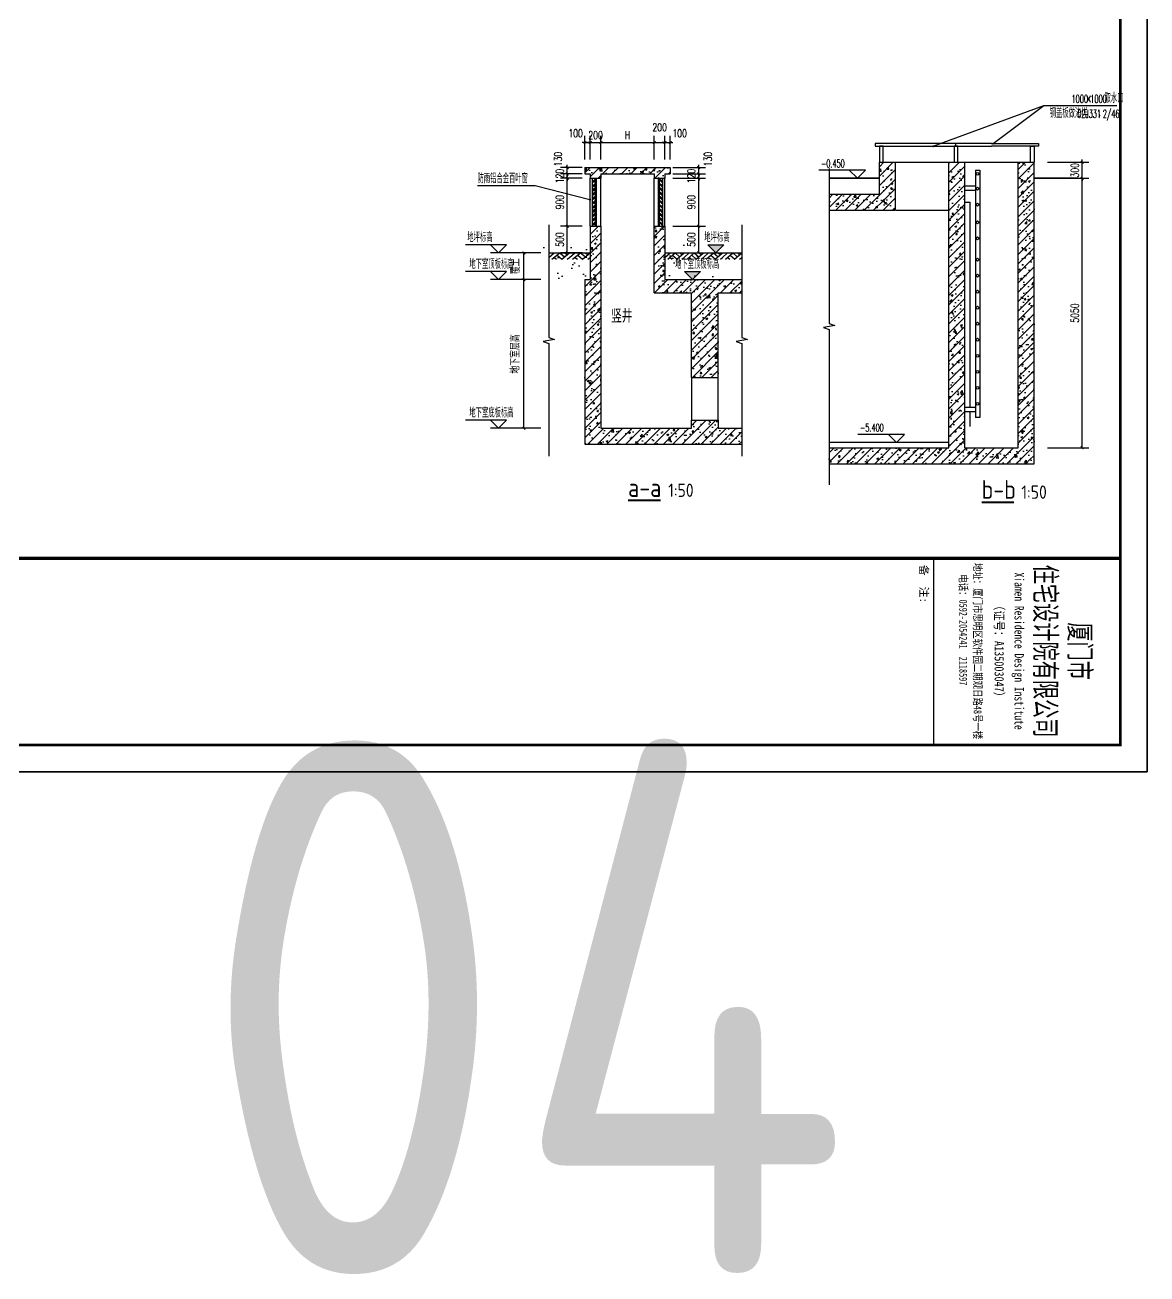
# Model space of a CAD drawing. Extents: x 0 to 2037025, y -2738621 to 0.
# Drawn here: x 979688 to 1000713, y -1417726 to -1394317 of the extents above; entities that cross this region are included whole.
import ezdxf
from ezdxf.enums import TextEntityAlignment as Align

# ---------------------------------------------------------------- set-up
doc = ezdxf.new("R2010")
doc.units = 0
doc.header["$LTSCALE"] = 10
doc.header["$MEASUREMENT"] = 0
for name, color, linetype in [('bh', 8, 'Continuous'), ('DIM_ELEV', 3, 'Continuous'), ('DIM_LEAD', 3, 'Continuous'), ('DIM_SYMB', 3, 'Continuous'), ('PUB_DIM', 3, 'Continuous'), ('PUB_HATCH', 252, 'Continuous'), ('PUB_TEXT', 7, 'Continuous'), ('PUB_TITLE', 4, 'Continuous'), ('WALL', 4, 'Continuous'), ('WINDOW', 2, 'Continuous'), ('人防-排水', 151, 'Continuous'), ('图框', 142, 'Continuous'), ('批量导出图层', 1, 'Continuous')]:
    doc.layers.add(name, color=color, linetype=linetype)
doc.styles.add('_HZTXT', font='TSSDENG.shx', dxfattribs={"width": 0.8, "bigfont": 'HZTXT.shx'})
doc.styles.add('_TCH_DIM', font='SIMPLEX.shx', dxfattribs={"width": 0.7, "bigfont": 'GBCBIG.shx'})
doc.styles.add('_TCH_DIM_T3', font='simplex_.ttf', dxfattribs={"width": 0.705882, "bigfont": 'GBCBIG'})
doc.styles.add('HZTXT', font='txt.shx', dxfattribs={"width": 0.7, "bigfont": 'hztxt.shx'})
doc.styles.get("Standard").update_dxf_attribs({"font": 'gbenor.shx', "bigfont": 'gbcbig.shx'})
doc.styles.add('图框字型一', font='')
doc.styles.get('图框字型一').set_extended_font_data('SimSun')
doc.dimstyles.new('_TCH_ARCH&&50', dxfattribs={"dimtxt": 148.75, "dimasz": 50, "dimexe": 125, "dimexo": 150, "dimgap": 63.125, "dimtad": 1, "dimdec": 0, "dimzin": 0, "dimdsep": 46, "dimtxsty": '_TCH_DIM_T3', "dimblk": 'ARCHTICK', "dimcen": 0.09, "dimclrt": 7, "dimazin": 2, "dimtfac": 1, "dimtdec": 0, "dimtix": 1, "dimtmove": 2, "dimatfit": 3, "dimfxl": 0, "dimtolj": 1, "dimtzin": 0, "dimarcsym": 0})
pattern_1 = [(45, (-247137.45, 31546.03), (-88.388348, 88.388348), []), (50, (-247137.45, 31546.03), (358.63009, -31.376067), [37.5, -412.5]), (355, (-247137.45, 31546.03), (-69.37567, 376.09607), [30, -330]), (100.4514, (-247107.56, 31543.4), (289.25469, 344.71977), [31.870095, -350.571056]), (46.1842, (-247137.45, 31646.03), (533.62052, -82.75951), [56.25, -618.75]), (96.6356, (-247093, 31639.13), (467.33135, 487.05894), [47.80514, -525.8565]), (351.1842, (-247137.45, 31646), (467.33097, 487.0593), [45, -495]), (21, (-247087.45, 31621.03), (298.453526, -201.309445), [37.5, -412.5]), (326, (-247087.45, 31621.03), (121.657666, 362.57502), [30, -330]), (71.4514, (-247062.57, 31604.25), (420.111314, 161.26525), [31.870095, -350.571056]), (37.5, (-247137.45, 31546.03), (6.079928, 166.446927), [0, -326, 0, -335, 0, -331.25]), (7.5, (-247137.45, 31546.03), (131.534769, 197.205856), [0, -191, 0, -318.5, 0, -126.25]), (327.5, (-247248.95, 31546.03), (266.911218, -11.277436), [0, -125, 0, -390, 0, -517.5]), (317.5, (-247298.95, 31546.03), (291.593085, 50.05249), [0, -162.5, 0, -259, 0, -367.5])]
pattern_2 = [(45, (0, 0), (-88.388348, 88.388348), []), (50, (0, 0), (358.63009, -31.37607), [37.5, -412.5]), (355, (0, 0), (-69.37567, 376.09607), [30, -330]), (100.4514, (29.9, -2.6), (289.25469, 344.71977), [31.870095, -350.571056]), (46.1842, (0, 100), (533.62052, -82.75951), [56.25, -618.75]), (96.6356, (44.47, 93.1), (467.33135, 487.05894), [47.80514, -525.8565]), (351.1842, (0, 100), (467.33097, 487.0593), [45, -495]), (21, (50, 75), (298.453526, -201.309445), [37.5, -412.5]), (326, (50, 75), (121.657666, 362.57502), [30, -330]), (71.4514, (74.87, 58.22), (420.111314, 161.26525), [31.870095, -350.571056]), (37.5, (0, 0), (6.079928, 166.446927), [0, -326, 0, -335, 0, -331.25]), (7.5, (0, 0), (131.534769, 197.205856), [0, -191, 0, -318.5, 0, -126.25]), (327.5, (-111.5, 0), (266.911218, -11.277436), [0, -125, 0, -390, 0, -517.5]), (317.5, (-161.5, 0), (291.593085, 50.05249), [0, -162.5, 0, -259, 0, -367.5])]

# ---------------------------------------------------------------- blocks, each defined once
blk = doc.blocks.new('_B19KTM')
for p, q in [((-0.5, 0.5), (0.5, 0.5)), ((-0.5, 0.1), (0.5, 0.1)), ((-0.5, 0), (0.5, 0)), ((-0.5, -0.3), (0.5, -0.3)), ((-0.5, -0.5), (0.5, -0.5))]:
    blk.add_line(p, q)
for points in [[(-0.478, -0.225), (-0.46, -0.267), (-0.415, -0.069), (-0.433, -0.027)], [(-0.39, -0.225), (-0.372, -0.267), (-0.326, -0.069), (-0.344, -0.027)], [(-0.301, -0.225), (-0.283, -0.267), (-0.237, -0.069), (-0.255, -0.027)], [(-0.212, -0.225), (-0.194, -0.267), (-0.148, -0.069), (-0.166, -0.027)], [(-0.123, -0.225), (-0.105, -0.267), (-0.059, -0.069), (-0.077, -0.027)], [(-0.034, -0.225), (-0.016, -0.267), (0.03, -0.069), (0.012, -0.027)], [(0.055, -0.225), (0.073, -0.267), (0.118, -0.069), (0.1, -0.027)], [(0.144, -0.225), (0.162, -0.267), (0.207, -0.069), (0.189, -0.027)], [(0.233, -0.225), (0.251, -0.267), (0.296, -0.069), (0.278, -0.027)], [(0.322, -0.225), (0.34, -0.267), (0.385, -0.069), (0.367, -0.027)], [(0.41, -0.225), (0.428, -0.267), (0.474, -0.069), (0.456, -0.027)]]:
    blk.add_lwpolyline(points, close=True)
blk = doc.blocks.new('图框A0')
at = {"layer": '图框'}
blk.add_line((110900, 76100), (117900, 76100), dxfattribs=at)
blk.add_lwpolyline([(0, 0), (0, 84100), (118900, 84100), (118900, 0)], close=True, dxfattribs=at)
at = {"layer": '图框', "const_width": 100}
blk.add_lwpolyline([(2500, 1000), (117900, 1000), (117900, 83100), (2500, 83100)], close=True, dxfattribs=at)
at = {"layer": '图框', "const_width": 120}
blk.add_lwpolyline([(110900, 83100), (110900, 1000)], dxfattribs=at)
at = {"layer": '图框'}
for s, height, style, width, p in [('厦门市', 900, 'HZTXT', 0.8, (114378, 81113)), ('住宅设计院有限公司', 900, 'HZTXT', 0.8, (114378, 79823)), ('Xiamen Residence Design Institute', 350, '图框字型一', 0.75, (114378, 79136)), ('（证号：A135003047）', 350, '图框字型一', 0.8, (114378, 78388)), ('地址：厦门市思明区软件园二期观日路48号一楼', 300, '图框字型一', 0.75, (114378, 77604)), ('电话：0592-2054241  2118597', 300, '图框字型一', 0.75, (113581, 77064))]:
    blk.add_text(s, height=height, dxfattribs=dict(at, style=style, width=width)).set_placement(p, align=Align.CENTER)
at = {"layer": '图框', "style": '图框字型一'}
blk.add_text('备  注:', height=300, dxfattribs=at).set_placement((111142, 75590))
blk = doc.blocks.new('_ArchTick')
at = {"color": 0, "linetype": 'ByBlock', "const_width": 0.4}
blk.add_lwpolyline([(-0.5, -0.5), (0.5, 0.5)], dxfattribs=at)
blk = doc.blocks.new('*D551')
at = {"layer": 'Defpoints', "color": 0, "transparency": 16777216}
for p in [(998698, -1397191), (999498, -1397191), (998698, -1402241)]:
    blk.add_point(p, dxfattribs=at)
at = {"layer": 'PUB_DIM', "color": 0, "lineweight": -2, "transparency": 16777216}
for p, q in [((998848, -1397191), (999623, -1397191)), ((999498, -1402241), (999498, -1397191)), ((998848, -1402241), (999623, -1402241))]:
    blk.add_line(p, q, dxfattribs=at)
at = {"layer": 'PUB_DIM', "color": 0, "lineweight": -2, "transparency": 16777216, "xscale": 50, "yscale": 50, "zscale": 50}
for p, rotation in [((999498, -1397191), 90), ((999498, -1402241), 270)]:
    blk.add_blockref('_ArchTick', p, dxfattribs=dict(at, rotation=rotation))
at = {"layer": 'PUB_DIM', "color": 7, "transparency": 16777216, "insert": (999360, -1399716), "char_height": 148.8, "attachment_point": 5, "rotation": 90, "style": '_TCH_DIM_T3'}
blk.add_mtext('\\A1;5050', dxfattribs=at)
blk = doc.blocks.new('*D552')
at = {"layer": 'Defpoints', "color": 0, "transparency": 16777216}
for p in [(998698, -1396891), (999498, -1396891), (998698, -1397191)]:
    blk.add_point(p, dxfattribs=at)
at = {"layer": 'PUB_DIM', "color": 0, "lineweight": -2, "transparency": 16777216}
for p, q in [((998848, -1396891), (999623, -1396891)), ((999498, -1396891), (999498, -1396841)), ((999498, -1397191), (999498, -1396891)), ((998848, -1397191), (999623, -1397191)), ((999498, -1397191), (999498, -1397241))]:
    blk.add_line(p, q, dxfattribs=at)
at = {"layer": 'PUB_DIM', "color": 0, "lineweight": -2, "transparency": 16777216, "xscale": 50, "yscale": 50, "zscale": 50}
for p, rotation in [((999498, -1396891), 270), ((999498, -1397191), 90)]:
    blk.add_blockref('_ArchTick', p, dxfattribs=dict(at, rotation=rotation))
at = {"layer": 'PUB_DIM', "color": 7, "transparency": 16777216, "insert": (999360, -1397041), "char_height": 148.8, "attachment_point": 5, "rotation": 90, "style": '_TCH_DIM_T3'}
blk.add_mtext('\\A1;300', dxfattribs=at)
blk = doc.blocks.new('*D835')
at = {"layer": 'Defpoints', "color": 0, "transparency": 16777216}
for p in [(990280, -1396520), (990180, -1396989), (990280, -1396989)]:
    blk.add_point(p, dxfattribs=at)
at = {"layer": 'PUB_DIM', "color": 0, "lineweight": -2, "transparency": 16777216}
for p, q in [((990180, -1396520), (990130, -1396520)), ((990180, -1396839), (990180, -1396395)), ((990180, -1396520), (990280, -1396520)), ((990280, -1396839), (990280, -1396395)), ((990280, -1396520), (990330, -1396520))]:
    blk.add_line(p, q, dxfattribs=at)
at = {"layer": 'PUB_DIM', "color": 0, "lineweight": -2, "transparency": 16777216, "xscale": 50, "yscale": 50, "zscale": 50}
blk.add_blockref('_ArchTick', (990180, -1396520), dxfattribs=at)
at = {"layer": 'PUB_DIM', "color": 0, "lineweight": -2, "transparency": 16777216, "xscale": 50, "yscale": 50, "zscale": 50, "rotation": 180}
blk.add_blockref('_ArchTick', (990280, -1396520), dxfattribs=at)
at = {"layer": 'PUB_DIM', "color": 7, "transparency": 16777216, "insert": (990005, -1396347), "char_height": 148.8, "attachment_point": 5, "style": '_TCH_DIM_T3'}
blk.add_mtext('\\A1;100', dxfattribs=at)
blk = doc.blocks.new('*D836')
at = {"layer": 'Defpoints', "color": 0, "transparency": 16777216}
for p in [(990480, -1396520), (990280, -1396989), (990480, -1396989)]:
    blk.add_point(p, dxfattribs=at)
at = {"layer": 'PUB_DIM', "color": 0, "lineweight": -2, "transparency": 16777216}
for p, q in [((990280, -1396520), (990230, -1396520)), ((990280, -1396839), (990280, -1396395)), ((990280, -1396520), (990480, -1396520)), ((990480, -1396839), (990480, -1396395)), ((990480, -1396520), (990530, -1396520))]:
    blk.add_line(p, q, dxfattribs=at)
at = {"layer": 'PUB_DIM', "color": 0, "lineweight": -2, "transparency": 16777216, "xscale": 50, "yscale": 50, "zscale": 50}
blk.add_blockref('_ArchTick', (990280, -1396520), dxfattribs=at)
at = {"layer": 'PUB_DIM', "color": 0, "lineweight": -2, "transparency": 16777216, "xscale": 50, "yscale": 50, "zscale": 50, "rotation": 180}
blk.add_blockref('_ArchTick', (990480, -1396520), dxfattribs=at)
at = {"layer": 'PUB_DIM', "color": 7, "transparency": 16777216, "insert": (990380, -1396382), "char_height": 148.8, "attachment_point": 5, "style": '_TCH_DIM_T3'}
blk.add_mtext('\\A1;200', dxfattribs=at)
blk = doc.blocks.new('*D837')
at = {"layer": 'Defpoints', "color": 0, "transparency": 16777216}
for p in [(991480, -1396520), (990480, -1396989), (991480, -1396989)]:
    blk.add_point(p, dxfattribs=at)
at = {"layer": 'PUB_DIM', "color": 0, "lineweight": -2, "transparency": 16777216}
for p, q in [((990480, -1396839), (990480, -1396395)), ((990480, -1396520), (991480, -1396520)), ((991480, -1396839), (991480, -1396395))]:
    blk.add_line(p, q, dxfattribs=at)
at = {"layer": 'PUB_DIM', "color": 0, "lineweight": -2, "transparency": 16777216, "xscale": 50, "yscale": 50, "zscale": 50, "rotation": 180}
blk.add_blockref('_ArchTick', (990480, -1396520), dxfattribs=at)
at = {"layer": 'PUB_DIM', "color": 0, "lineweight": -2, "transparency": 16777216, "xscale": 50, "yscale": 50, "zscale": 50}
blk.add_blockref('_ArchTick', (991480, -1396520), dxfattribs=at)
at = {"layer": 'PUB_DIM', "color": 7, "transparency": 16777216, "insert": (990980, -1396382), "char_height": 148.8, "attachment_point": 5, "style": '_TCH_DIM_T3'}
blk.add_mtext('\\A1;H', dxfattribs=at)
blk = doc.blocks.new('*D838')
at = {"layer": 'Defpoints', "color": 0, "transparency": 16777216}
for p in [(991680, -1396520), (991480, -1396989), (991680, -1396989)]:
    blk.add_point(p, dxfattribs=at)
at = {"layer": 'PUB_DIM', "color": 0, "lineweight": -2, "transparency": 16777216}
for p, q in [((991480, -1396839), (991480, -1396395)), ((991480, -1396520), (991680, -1396520)), ((991680, -1396839), (991680, -1396395))]:
    blk.add_line(p, q, dxfattribs=at)
at = {"layer": 'PUB_DIM', "color": 0, "lineweight": -2, "transparency": 16777216, "xscale": 50, "yscale": 50, "zscale": 50, "rotation": 180}
blk.add_blockref('_ArchTick', (991480, -1396520), dxfattribs=at)
at = {"layer": 'PUB_DIM', "color": 0, "lineweight": -2, "transparency": 16777216, "xscale": 50, "yscale": 50, "zscale": 50}
blk.add_blockref('_ArchTick', (991680, -1396520), dxfattribs=at)
at = {"layer": 'PUB_DIM', "color": 7, "transparency": 16777216, "insert": (991580, -1396236), "char_height": 148.8, "attachment_point": 5, "style": '_TCH_DIM_T3'}
blk.add_mtext('\\A1;200', dxfattribs=at)
blk = doc.blocks.new('*D839')
at = {"layer": 'Defpoints', "color": 0, "transparency": 16777216}
for p in [(991780, -1396520), (991680, -1396989), (991780, -1396989)]:
    blk.add_point(p, dxfattribs=at)
at = {"layer": 'PUB_DIM', "color": 0, "lineweight": -2, "transparency": 16777216}
for p, q in [((991680, -1396520), (991630, -1396520)), ((991680, -1396839), (991680, -1396395)), ((991680, -1396520), (991780, -1396520)), ((991780, -1396839), (991780, -1396395)), ((991780, -1396520), (991830, -1396520))]:
    blk.add_line(p, q, dxfattribs=at)
at = {"layer": 'PUB_DIM', "color": 0, "lineweight": -2, "transparency": 16777216, "xscale": 50, "yscale": 50, "zscale": 50}
blk.add_blockref('_ArchTick', (991680, -1396520), dxfattribs=at)
at = {"layer": 'PUB_DIM', "color": 0, "lineweight": -2, "transparency": 16777216, "xscale": 50, "yscale": 50, "zscale": 50, "rotation": 180}
blk.add_blockref('_ArchTick', (991780, -1396520), dxfattribs=at)
at = {"layer": 'PUB_DIM', "color": 7, "transparency": 16777216, "insert": (991955, -1396347), "char_height": 148.8, "attachment_point": 5, "style": '_TCH_DIM_T3'}
blk.add_mtext('\\A1;100', dxfattribs=at)
blk = doc.blocks.new('*D840')
at = {"layer": 'Defpoints', "color": 0, "transparency": 16777216}
for p in [(989036, -1398589), (989503, -1398589), (989503, -1399089)]:
    blk.add_point(p, dxfattribs=at)
at = {"layer": 'PUB_DIM', "color": 0, "lineweight": -2, "transparency": 16777216}
for p, q in [((989353, -1398589), (988911, -1398589)), ((989036, -1399089), (989036, -1398589)), ((989353, -1399089), (988911, -1399089))]:
    blk.add_line(p, q, dxfattribs=at)
at = {"layer": 'PUB_DIM', "color": 0, "lineweight": -2, "transparency": 16777216, "xscale": 50, "yscale": 50, "zscale": 50}
for p, rotation in [((989036, -1398589), 90), ((989036, -1399089), 270)]:
    blk.add_blockref('_ArchTick', p, dxfattribs=dict(at, rotation=rotation))
at = {"layer": 'PUB_DIM', "color": 7, "transparency": 16777216, "insert": (988877, -1398839), "char_height": 148.8, "attachment_point": 5, "rotation": 90, "style": '_TCH_DIM_T3'}
blk.add_mtext('\\A1;覆土', dxfattribs=at)
blk = doc.blocks.new('*D841')
at = {"layer": 'Defpoints', "color": 0, "transparency": 16777216}
for p in [(989036, -1399089), (989503, -1399089), (989503, -1401875)]:
    blk.add_point(p, dxfattribs=at)
at = {"layer": 'PUB_DIM', "color": 0, "lineweight": -2, "transparency": 16777216}
for p, q in [((989353, -1399089), (988911, -1399089)), ((989036, -1401875), (989036, -1399089)), ((989353, -1401875), (988911, -1401875))]:
    blk.add_line(p, q, dxfattribs=at)
at = {"layer": 'PUB_DIM', "color": 0, "lineweight": -2, "transparency": 16777216, "xscale": 50, "yscale": 50, "zscale": 50}
for p, rotation in [((989036, -1399089), 90), ((989036, -1401875), 270)]:
    blk.add_blockref('_ArchTick', p, dxfattribs=dict(at, rotation=rotation))
at = {"layer": 'PUB_DIM', "color": 7, "transparency": 16777216, "insert": (988875, -1400482), "char_height": 148.8, "attachment_point": 5, "rotation": 90, "style": '_TCH_DIM_T3'}
blk.add_mtext('\\A1;地下室层高', dxfattribs=at)
blk = doc.blocks.new('*D842')
at = {"layer": 'Defpoints', "color": 0, "transparency": 16777216}
for p in [(991680, -1396989), (992312, -1396989), (991680, -1397109)]:
    blk.add_point(p, dxfattribs=at)
at = {"layer": 'PUB_DIM', "color": 0, "lineweight": -2, "transparency": 16777216}
for p, q in [((991830, -1396989), (992437, -1396989)), ((992312, -1396989), (992312, -1396939)), ((992312, -1397109), (992312, -1396989)), ((991830, -1397109), (992437, -1397109)), ((992312, -1397109), (992312, -1397159))]:
    blk.add_line(p, q, dxfattribs=at)
at = {"layer": 'PUB_DIM', "color": 0, "lineweight": -2, "transparency": 16777216, "xscale": 50, "yscale": 50, "zscale": 50}
for p, rotation in [((992312, -1396989), 270), ((992312, -1397109), 90)]:
    blk.add_blockref('_ArchTick', p, dxfattribs=dict(at, rotation=rotation))
at = {"layer": 'PUB_DIM', "color": 7, "transparency": 16777216, "insert": (992485, -1396831), "char_height": 148.8, "attachment_point": 5, "rotation": 90, "style": '_TCH_DIM_T3'}
blk.add_mtext('\\A1;130', dxfattribs=at)
blk = doc.blocks.new('*D843')
at = {"layer": 'Defpoints', "color": 0, "transparency": 16777216}
for p in [(991680, -1397109), (991680, -1397189), (992312, -1397109)]:
    blk.add_point(p, dxfattribs=at)
at = {"layer": 'PUB_DIM', "color": 0, "lineweight": -2, "transparency": 16777216}
for p, q in [((991830, -1397109), (992437, -1397109)), ((991830, -1397189), (992437, -1397189)), ((992312, -1397109), (992312, -1397059)), ((992312, -1397189), (992312, -1397109)), ((992312, -1397189), (992312, -1397239))]:
    blk.add_line(p, q, dxfattribs=at)
at = {"layer": 'PUB_DIM', "color": 0, "lineweight": -2, "transparency": 16777216, "xscale": 50, "yscale": 50, "zscale": 50}
for p, rotation in [((992312, -1397109), 270), ((992312, -1397189), 90)]:
    blk.add_blockref('_ArchTick', p, dxfattribs=dict(at, rotation=rotation))
at = {"layer": 'PUB_DIM', "color": 7, "transparency": 16777216, "insert": (992174, -1397149), "char_height": 148.8, "attachment_point": 5, "rotation": 90, "style": '_TCH_DIM_T3'}
blk.add_mtext('\\A1;120', dxfattribs=at)
blk = doc.blocks.new('*D844')
at = {"layer": 'Defpoints', "color": 0, "transparency": 16777216}
for p in [(991680, -1397189), (992312, -1397189), (991680, -1398089)]:
    blk.add_point(p, dxfattribs=at)
at = {"layer": 'PUB_DIM', "color": 0, "lineweight": -2, "transparency": 16777216}
for p, q in [((991830, -1397189), (992437, -1397189)), ((992312, -1398089), (992312, -1397189)), ((991830, -1398089), (992437, -1398089))]:
    blk.add_line(p, q, dxfattribs=at)
at = {"layer": 'PUB_DIM', "color": 0, "lineweight": -2, "transparency": 16777216, "xscale": 50, "yscale": 50, "zscale": 50}
for p, rotation in [((992312, -1397189), 90), ((992312, -1398089), 270)]:
    blk.add_blockref('_ArchTick', p, dxfattribs=dict(at, rotation=rotation))
at = {"layer": 'PUB_DIM', "color": 7, "transparency": 16777216, "insert": (992174, -1397639), "char_height": 148.8, "attachment_point": 5, "rotation": 90, "style": '_TCH_DIM_T3'}
blk.add_mtext('\\A1;900', dxfattribs=at)
blk = doc.blocks.new('*D845')
at = {"layer": 'Defpoints', "color": 0, "transparency": 16777216}
for p in [(991680, -1398089), (992312, -1398089), (991680, -1398589)]:
    blk.add_point(p, dxfattribs=at)
at = {"layer": 'PUB_DIM', "color": 0, "lineweight": -2, "transparency": 16777216}
for p, q in [((991830, -1398089), (992437, -1398089)), ((992312, -1398589), (992312, -1398089)), ((991830, -1398589), (992437, -1398589))]:
    blk.add_line(p, q, dxfattribs=at)
at = {"layer": 'PUB_DIM', "color": 0, "lineweight": -2, "transparency": 16777216, "xscale": 50, "yscale": 50, "zscale": 50}
for p, rotation in [((992312, -1398089), 90), ((992312, -1398589), 270)]:
    blk.add_blockref('_ArchTick', p, dxfattribs=dict(at, rotation=rotation))
at = {"layer": 'PUB_DIM', "color": 7, "transparency": 16777216, "insert": (992174, -1398339), "char_height": 148.8, "attachment_point": 5, "rotation": 90, "style": '_TCH_DIM_T3'}
blk.add_mtext('\\A1;500', dxfattribs=at)
blk = doc.blocks.new('*D846')
at = {"layer": 'Defpoints', "color": 0, "transparency": 16777216}
for p in [(989847, -1396989), (990280, -1396989), (990280, -1397109)]:
    blk.add_point(p, dxfattribs=at)
at = {"layer": 'PUB_DIM', "color": 0, "lineweight": -2, "transparency": 16777216}
for p, q in [((990130, -1396989), (989722, -1396989)), ((989847, -1396989), (989847, -1396939)), ((989847, -1397109), (989847, -1396989)), ((990130, -1397109), (989722, -1397109)), ((989847, -1397109), (989847, -1397159))]:
    blk.add_line(p, q, dxfattribs=at)
at = {"layer": 'PUB_DIM', "color": 0, "lineweight": -2, "transparency": 16777216, "xscale": 50, "yscale": 50, "zscale": 50}
for p, rotation in [((989847, -1396989), 270), ((989847, -1397109), 90)]:
    blk.add_blockref('_ArchTick', p, dxfattribs=dict(at, rotation=rotation))
at = {"layer": 'PUB_DIM', "color": 7, "transparency": 16777216, "insert": (989675, -1396831), "char_height": 148.8, "attachment_point": 5, "rotation": 90, "style": '_TCH_DIM_T3'}
blk.add_mtext('\\A1;130', dxfattribs=at)
blk = doc.blocks.new('*D847')
at = {"layer": 'Defpoints', "color": 0, "transparency": 16777216}
for p in [(989847, -1397109), (990280, -1397109), (990280, -1397189)]:
    blk.add_point(p, dxfattribs=at)
at = {"layer": 'PUB_DIM', "color": 0, "lineweight": -2, "transparency": 16777216}
for p, q in [((990130, -1397109), (989722, -1397109)), ((990130, -1397189), (989722, -1397189)), ((989847, -1397109), (989847, -1397059)), ((989847, -1397189), (989847, -1397109)), ((989847, -1397189), (989847, -1397239))]:
    blk.add_line(p, q, dxfattribs=at)
at = {"layer": 'PUB_DIM', "color": 0, "lineweight": -2, "transparency": 16777216, "xscale": 50, "yscale": 50, "zscale": 50}
for p, rotation in [((989847, -1397109), 270), ((989847, -1397189), 90)]:
    blk.add_blockref('_ArchTick', p, dxfattribs=dict(at, rotation=rotation))
at = {"layer": 'PUB_DIM', "color": 7, "transparency": 16777216, "insert": (989709, -1397149), "char_height": 148.8, "attachment_point": 5, "rotation": 90, "style": '_TCH_DIM_T3'}
blk.add_mtext('\\A1;120', dxfattribs=at)
blk = doc.blocks.new('*D848')
at = {"layer": 'Defpoints', "color": 0, "transparency": 16777216}
for p in [(989847, -1397189), (990280, -1397189), (990280, -1398089)]:
    blk.add_point(p, dxfattribs=at)
at = {"layer": 'PUB_DIM', "color": 0, "lineweight": -2, "transparency": 16777216}
for p, q in [((990130, -1397189), (989722, -1397189)), ((989847, -1398089), (989847, -1397189)), ((990130, -1398089), (989722, -1398089))]:
    blk.add_line(p, q, dxfattribs=at)
at = {"layer": 'PUB_DIM', "color": 0, "lineweight": -2, "transparency": 16777216, "xscale": 50, "yscale": 50, "zscale": 50}
for p, rotation in [((989847, -1397189), 90), ((989847, -1398089), 270)]:
    blk.add_blockref('_ArchTick', p, dxfattribs=dict(at, rotation=rotation))
at = {"layer": 'PUB_DIM', "color": 7, "transparency": 16777216, "insert": (989709, -1397639), "char_height": 148.8, "attachment_point": 5, "rotation": 90, "style": '_TCH_DIM_T3'}
blk.add_mtext('\\A1;900', dxfattribs=at)
blk = doc.blocks.new('*D849')
at = {"layer": 'Defpoints', "color": 0, "transparency": 16777216}
for p in [(989847, -1398089), (990280, -1398089), (990280, -1398589)]:
    blk.add_point(p, dxfattribs=at)
at = {"layer": 'PUB_DIM', "color": 0, "lineweight": -2, "transparency": 16777216}
for p, q in [((990130, -1398089), (989722, -1398089)), ((989847, -1398589), (989847, -1398089)), ((990130, -1398589), (989722, -1398589))]:
    blk.add_line(p, q, dxfattribs=at)
at = {"layer": 'PUB_DIM', "color": 0, "lineweight": -2, "transparency": 16777216, "xscale": 50, "yscale": 50, "zscale": 50}
for p, rotation in [((989847, -1398089), 90), ((989847, -1398589), 270)]:
    blk.add_blockref('_ArchTick', p, dxfattribs=dict(at, rotation=rotation))
at = {"layer": 'PUB_DIM', "color": 7, "transparency": 16777216, "insert": (989709, -1398339), "char_height": 148.8, "attachment_point": 5, "rotation": 90, "style": '_TCH_DIM_T3'}
blk.add_mtext('\\A1;500', dxfattribs=at)
blk = doc.blocks.new('$LinePat$素土夯实')
at = {"color": 0}
for p, q in [((0, -210), (210, 0)), ((120, -300), (420, 0)), ((420, 0), (608, -188)), ((495, -300), (795, 0)), ((615, 0), (705, -90)), ((210, -210), (300, -300)), ((315, -105), (502, -293)), ((705, -300), (795, -210))]:
    blk.add_line(p, q, dxfattribs=at)

msp = doc.modelspace()

# ---------------------------------------------------------------- hatches: boundary and pattern name
at = {"layer": 'bh'}
h = msp.add_hatch(dxfattribs=at)
h.set_pattern_fill('钢筋混凝土', color=256, scale=50, style=0)
h.set_pattern_definition([(45, (842356.33, -1583446.62), (-88.38835, 88.38835), []), (50, (842356.33, -1583446.62), (358.6301, -31.37607), [37.5, -412.5]), (355, (842356.33, -1583446.6), (-69.37567, 376.09607), [30, -330]), (100.4514, (842386.2, -1583449.23), (289.2547, 344.71977), [31.8701, -350.57106]), (46.1842, (842356.33, -1583346.6), (533.6205, -82.7595), [56.25, -618.75]), (96.6356, (842400.8, -1583353.5), (467.3314, 487.0589), [47.8051, -525.8565]), (351.1842, (842356.3, -1583346.6), (467.331, 487.0593), [45, -495]), (21, (842406.33, -1583371.62), (298.45353, -201.30945), [37.5, -412.5]), (326, (842406.33, -1583371.6), (121.65767, 362.575), [30, -330]), (71.4514, (842431.2, -1583388.4), (420.1113, 161.26525), [31.8701, -350.57106]), (37.5, (842356.33, -1583446.62), (6.07993, 166.44693), [0, -326, 0, -335, 0, -331.25]), (7.5, (842356.33, -1583446.62), (131.53477, 197.20586), [0, -191, 0, -318.5, 0, -126.25]), (327.5, (842244.83, -1583446.62), (266.91122, -11.277436), [0, -125, 0, -390, 0, -517.5]), (317.5, (842194.83, -1583446.62), (291.59308, 50.0525), [0, -162.5, 0, -259, 0, -367.5])])
h.paths.add_polyline_path([(990479.8, -1397108.7), (991479.8, -1397108.7), (991479.8, -1397188.7), (991679.8, -1397188.7), (991679.8, -1397108.7), (991779.8, -1397108.7), (991779.8, -1396988.7), (990179.8, -1396988.7), (990179.8, -1397108.7), (990279.8, -1397108.7), (990279.8, -1397188.7), (990479.8, -1397188.7)])
h = msp.add_hatch(dxfattribs=at)
h.set_pattern_fill('钢筋混凝土', color=256, scale=50, style=0)
h.set_pattern_definition(pattern_1)
h.paths.add_polyline_path([(990479.8, -1401875.3), (990479.8, -1398088.7), (990279.8, -1398088.7), (990279.8, -1399088.7), (990179.8, -1399088.7), (990179.8, -1402175.3), (993118.7, -1402175.3), (993118.7, -1401875.3), (992679.8, -1401875.3), (992679.8, -1401725.3), (992179.8, -1401725.3), (992179.8, -1401875.3)])
h = msp.add_hatch(dxfattribs=at)
h.set_pattern_fill('钢筋混凝土', color=256, scale=50, style=0)
h.set_pattern_definition(pattern_1)
h.paths.add_polyline_path([(992179.8, -1400925.3), (992679.8, -1400925.3), (992679.8, -1399338.7), (993118.7, -1399338.7), (993118.7, -1399088.7), (991679.8, -1399088.7), (991679.8, -1398088.7), (991479.8, -1398088.7), (991479.8, -1399338.7), (992179.8, -1399338.7)])
at = {"layer": 'DIM_ELEV'}
for points in [[(992632.7, -1398588.7), (992482.7, -1398438.7), (992782.7, -1398438.7)], [(992193.9, -1399088.7), (992043.9, -1398938.7), (992343.9, -1398938.7)]]:
    msp.add_hatch(color=256, dxfattribs=at).paths.add_polyline_path(points)
at = {"layer": 'DIM_SYMB'}
h = msp.add_hatch(dxfattribs=at)
h.set_pattern_fill('AR-SAND', color=256, scale=200, style=0)
h.set_pattern_definition([(37.5, (-1919102380.82, -2120249926.28), (-12.598671622, 385.364753803), [0, -304, 0, -340, 0, -325]), (7.5, (-1919102380.8, -2120249926.3), (353.95534105, 564.42921305), [0, -164, 0, -274, 0, -105]), (327.5, (-1919102626.82, -2120249926.28), (622.82837235, 1.131810707), [0, -100, 0, -360, 0, -470]), (317.5, (-1919102626.8, -2120249926.3), (601.22532091, 175.53511299), [0, -50, 0, -236, 0, -270])])
h.paths.add_polyline_path([(992794, -1399088.7), (992794, -1398588.7), (991555.1, -1398588.7), (991555.1, -1399088.7)])
h.paths.add_polyline_path([(989578.1, -1398588.7), (989578.1, -1399088.7), (990355.1, -1399088.7), (990355.1, -1398588.7)])
at = {"layer": 'PUB_HATCH'}
h = msp.add_hatch(dxfattribs=at)
h.set_pattern_fill('钢筋混凝土', color=256, scale=50, style=0)
h.set_pattern_definition(pattern_2)
h.paths.add_polyline_path([(995697.8, -1397490.7), (995997.8, -1397790.7), (995997.8, -1396890.7), (995697.8, -1396890.7)])
h = msp.add_hatch(dxfattribs=at)
h.set_pattern_fill('钢筋混凝土', color=256, scale=50, style=0)
h.set_pattern_definition(pattern_2)
h.paths.add_polyline_path([(997131.1, -1402340.7), (997297.8, -1402240.7), (997297.8, -1396890.7), (996997.8, -1396890.7), (996997.8, -1402240.7)])
h = msp.add_hatch(dxfattribs=at)
h.set_pattern_fill('钢筋混凝土', color=256, scale=50, style=0)
h.set_pattern_definition(pattern_2)
h.paths.add_polyline_path([(998297.8, -1402240.7), (998597.8, -1402540.7), (998597.8, -1396890.7), (998297.8, -1396890.7)])
h = msp.add_hatch(dxfattribs=at)
h.set_pattern_fill('钢筋混凝土', color=256, scale=50, style=0)
h.set_pattern_definition(pattern_2)
h.paths.add_polyline_path([(994755.4, -1397790.7), (995997.8, -1397790.7), (995697.8, -1397490.7), (994755.4, -1397490.7)])
h = msp.add_hatch(dxfattribs=at)
h.set_pattern_fill('钢筋混凝土', color=256, scale=50, style=0)
h.set_pattern_definition(pattern_2)
h.paths.add_polyline_path([(994755.4, -1402540.7), (997097.8, -1402540.7), (997131.1, -1402340.7), (996997.8, -1402240.7), (994755.4, -1402240.7)])
h = msp.add_hatch(dxfattribs=at)
h.set_pattern_fill('钢筋混凝土', color=256, scale=50, style=0)
h.set_pattern_definition(pattern_2)
h.paths.add_polyline_path([(997131.1, -1402340.7), (997097.8, -1402540.7), (998597.8, -1402540.7), (998297.8, -1402240.7), (997297.8, -1402240.7)])

# ---------------------------------------------------------------- linework, layer by layer
for p, q in [((997497.8, -1397040.7), (997497.8, -1401676.1)), ((997497.8, -1397040.7), (997577.8, -1397040.7)), ((997577.8, -1397040.7), (997577.8, -1401676.1)), ((997297.8, -1397330.2), (997497.8, -1397330.2)), ((997297.8, -1397412.4), (997497.8, -1397412.4)), ((997297.8, -1397640.7), (997397.8, -1397640.7)), ((997397.8, -1401479.5), (997397.8, -1397640.7)), ((990479.8, -1398589.7), (990479.8, -1398569.7)), ((990479.8, -1398889.7), (990479.8, -1398869.7)), ((990479.8, -1399189.7), (990479.8, -1399169.7)), ((990479.8, -1399489.7), (990479.8, -1399469.7)), ((990479.8, -1399789.7), (990479.8, -1399769.7)), ((990479.8, -1400089.7), (990479.8, -1400069.7)), ((990479.8, -1400389.7), (990479.8, -1400369.7)), ((990479.8, -1400689.7), (990479.8, -1400669.7)), ((990479.8, -1400989.7), (990479.8, -1400969.7)), ((997297.8, -1401479.5), (997497.8, -1401479.5)), ((997297.8, -1401561.6), (997497.8, -1401561.6)), ((997397.8, -1401840.7), (997397.8, -1401561.6)), ((997577.8, -1401676.1), (997497.8, -1401676.1)), ((996997.8, -1402140.7), (994755.4, -1402140.7))]:
    msp.add_line(p, q)
for centre in [(997538.2, -1397105.7), (997538.2, -1397385.1), (997538.2, -1397685.1), (997538.2, -1398015.8), (997538.2, -1398315.8), (997538.2, -1398715.8), (997538.2, -1399015.8), (997538.2, -1399315.8), (997538.2, -1399615.8), (997538.2, -1399915.8), (997538.2, -1400215.8), (997538.2, -1400515.8), (997538.2, -1400815.8), (997538.2, -1401115.8), (997538.2, -1401415.8)]:
    msp.add_circle(centre, 26)
at = {"layer": 'DIM_ELEV'}
for p, q in [((995434.5, -1397040.7), (994560, -1397040.7)), ((995284.5, -1397190.7), (995134.5, -1397040.7)), ((995634.5, -1397190.7), (995134.5, -1397190.7)), ((995284.5, -1397190.7), (995434.5, -1397040.7)), ((988711.4, -1398438.7), (987943.1, -1398438.7)), ((988561.4, -1398588.7), (988411.4, -1398438.7)), ((988911.4, -1398588.7), (988411.4, -1398588.7)), ((988561.4, -1398588.7), (988711.4, -1398438.7)), ((992632.7, -1398588.7), (992482.7, -1398438.7)), ((992482.7, -1398438.7), (992782.7, -1398438.7)), ((992632.7, -1398588.7), (992782.7, -1398438.7)), ((988711.4, -1398938.7), (987943.1, -1398938.7)), ((988561.4, -1399088.7), (988411.4, -1398938.7)), ((988911.4, -1399088.7), (988411.4, -1399088.7)), ((988561.4, -1399088.7), (988711.4, -1398938.7)), ((992193.9, -1399088.7), (992043.9, -1398938.7)), ((992043.9, -1398938.7), (992343.9, -1398938.7)), ((992193.9, -1399088.7), (992343.9, -1398938.7)), ((988711.4, -1401725.3), (987943.1, -1401725.3)), ((988561.4, -1401875.3), (988411.4, -1401725.3)), ((988911.4, -1401875.3), (988411.4, -1401875.3)), ((988561.4, -1401875.3), (988711.4, -1401725.3)), ((996165.5, -1401990.7), (995291, -1401990.7)), ((996015.5, -1402140.7), (995865.5, -1401990.7)), ((996365.5, -1402140.7), (995865.5, -1402140.7)), ((996015.5, -1402140.7), (996165.5, -1401990.7))]:
    msp.add_line(p, q, dxfattribs=at)
at = {"layer": 'DIM_LEAD'}
for p, q in [((996707.8, -1396589.7), (998779.5, -1395829.4)), ((997828.4, -1396540.5), (998779.5, -1395829.4)), ((998779.5, -1395829.4), (1000145.2, -1395829.4)), ((989250.5, -1397334.1), (988167.4, -1397334.1)), ((990274.7, -1397592.5), (989250.5, -1397334.1))]:
    msp.add_line(p, q, dxfattribs=at)
at = {"layer": 'DIM_LEAD', "const_width": 20}
for points in [[(997820.4, -1396546.5, 1), (997836.5, -1396534.5, 1)], [(996698.4, -1396593.1, 1), (996717.1, -1396586.3, 1)], [(990284.3, -1397595, 1), (990265, -1397590.1, 1)]]:
    msp.add_lwpolyline(points, format="xyb", close=True, dxfattribs=at)
at = {"layer": 'DIM_SYMB'}
for points in [[(994755.4, -1397004), (994755.4, -1399913.9), (994860.4, -1399952.1), (994650.4, -1399989.1), (994755.4, -1400026.4), (994755.4, -1402936.2)], [(989502.9, -1398061.8), (989502.9, -1400174.3), (989607.9, -1400212.5), (989397.9, -1400249.5), (989502.9, -1400286.8), (989502.9, -1402399.3)], [(993118.7, -1398061.8), (993118.7, -1400174.3), (993223.7, -1400212.5), (993013.7, -1400249.5), (993118.7, -1400286.8), (993118.7, -1402399.3)]]:
    msp.add_lwpolyline(points, dxfattribs=at)
at = {"layer": 'DIM_SYMB', "const_width": 35}
for points in [[(990988.6, -1403226.8), (991599.9, -1403226.8)], [(997612.7, -1403263.2), (998218.3, -1403263.2)]]:
    msp.add_lwpolyline(points, dxfattribs=at)
at = {"layer": 'PUB_HATCH'}
msp.add_line((997132.8, -1396589.7), (997132.8, -1396540.5), dxfattribs=at)
for points in [[(997797.8, -1396540.5), (995617.8, -1396540.5), (995617.8, -1396589.7), (997797.8, -1396589.7)], [(997797.8, -1396540.5), (998677.8, -1396540.5), (998677.8, -1396589.7), (997797.8, -1396589.7)]]:
    msp.add_lwpolyline(points, dxfattribs=at)
at = {"layer": 'PUB_TITLE'}
msp.add_lwpolyline([(958662.7, -1408312.9), (1000712.7, -1408312.9), (1000712.7, -1348862.9), (958662.7, -1348862.9)], close=True, dxfattribs=at)
at = {"layer": 'PUB_TITLE', "const_width": 50}
msp.add_lwpolyline([(959162.7, -1407812.9), (1000212.7, -1407812.9), (1000212.7, -1350112.9), (959162.7, -1350112.9)], close=True, dxfattribs=at)
at = {"layer": 'WALL'}
for p, q in [((990179.8, -1396988.7), (991779.8, -1396988.7)), ((990179.8, -1396988.7), (990179.8, -1397108.7)), ((991779.8, -1396988.7), (991779.8, -1397108.7)), ((995697.8, -1397490.7), (995697.8, -1396890.7)), ((995697.8, -1396890.7), (995997.8, -1396890.7)), ((995997.8, -1397790.7), (995997.8, -1396890.7)), ((996997.8, -1402240.7), (996997.8, -1396890.7)), ((996997.8, -1396890.7), (997297.8, -1396890.7)), ((997297.8, -1402240.7), (997297.8, -1396890.7)), ((998297.8, -1402240.7), (998297.8, -1396890.7)), ((998297.8, -1396890.7), (998597.8, -1396890.7)), ((998597.8, -1402540.7), (998597.8, -1396890.7)), ((990179.8, -1397108.7), (990279.8, -1397108.7)), ((990279.8, -1397108.7), (990279.8, -1397188.7)), ((990279.8, -1397188.7), (990479.8, -1397188.7)), ((990479.8, -1397108.7), (991479.8, -1397108.7)), ((990479.8, -1397108.7), (990479.8, -1397188.7)), ((991479.8, -1397108.7), (991479.8, -1397188.7)), ((991479.8, -1397188.7), (991679.8, -1397188.7)), ((991679.8, -1397108.7), (991779.8, -1397108.7)), ((991679.8, -1397108.7), (991679.8, -1397188.7)), ((994755.4, -1397490.7), (995697.8, -1397490.7)), ((994755.4, -1397490.7), (994755.4, -1397790.7)), ((994755.4, -1397790.7), (995997.8, -1397790.7)), ((990279.8, -1398088.7), (990479.8, -1398088.7)), ((990279.8, -1398088.7), (990279.8, -1399088.7)), ((990479.8, -1398088.7), (990479.8, -1401875.3)), ((991479.8, -1398088.7), (991679.8, -1398088.7)), ((991479.8, -1399338.7), (991479.8, -1398088.7)), ((991679.8, -1398088.7), (991679.8, -1399088.7)), ((989502.9, -1398588.7), (990279.8, -1398588.7)), ((991679.8, -1398588.7), (993118.7, -1398588.7)), ((990179.8, -1399088.7), (990279.8, -1399088.7)), ((990179.8, -1399088.7), (990179.8, -1402175.3)), ((991679.8, -1399088.7), (993118.7, -1399088.7)), ((991479.8, -1399338.7), (992179.8, -1399338.7)), ((992179.8, -1400925.3), (992179.8, -1399338.7)), ((992679.8, -1400925.3), (992679.8, -1399338.7)), ((992679.8, -1399338.7), (993118.7, -1399338.7)), ((992179.8, -1400925.3), (992679.8, -1400925.3)), ((990479.8, -1401875.3), (992179.8, -1401875.3)), ((992179.8, -1401875.3), (992179.8, -1401725.3)), ((992179.8, -1401725.3), (992679.8, -1401725.3)), ((992679.8, -1401725.3), (992679.8, -1401875.3)), ((992679.8, -1401875.3), (993118.7, -1401875.3)), ((990179.8, -1402175.3), (993118.7, -1402175.3)), ((994755.4, -1402240.7), (996997.8, -1402240.7)), ((994755.4, -1402240.7), (994755.4, -1402540.7)), ((997297.8, -1402240.7), (998297.8, -1402240.7)), ((994755.4, -1402540.7), (997097.8, -1402540.7)), ((997097.8, -1402540.7), (998597.8, -1402540.7))]:
    msp.add_line(p, q, dxfattribs=at)
for points in [[(995767.8, -1396890.7), (995767.8, -1396589.7), (995697.8, -1396589.7), (995697.8, -1396890.7)], [(997167.8, -1396890.7), (997167.8, -1396589.7), (997097.8, -1396589.7), (997097.8, -1396890.7)], [(998527.8, -1396890.7), (998527.8, -1396589.7), (998597.8, -1396589.7), (998597.8, -1396890.7)]]:
    msp.add_lwpolyline(points, dxfattribs=at)
at = {"layer": 'WALL', "const_width": 30}
for points in [[(995697.8, -1397190.7), (994755.4, -1397190.7)], [(998597.8, -1397190.7), (999424.2, -1397190.7)]]:
    msp.add_lwpolyline(points, dxfattribs=at)
at = {"layer": 'WINDOW'}
for p, q in [((992179.8, -1400925.3), (992179.8, -1401725.3)), ((992679.8, -1401725.3), (992679.8, -1400925.3))]:
    msp.add_line(p, q, dxfattribs=at)
at = {"layer": '人防-排水', "color": 0}
for p, q in [((995997.8, -1396890.7), (996997.8, -1396890.7)), ((997297.8, -1396890.7), (998297.8, -1396890.7)), ((996012.2, -1397790.7), (996997.8, -1397790.7))]:
    msp.add_line(p, q, dxfattribs=at)
at = {"layer": '批量导出图层'}
msp.add_lwpolyline([(958662.7, -1348862.9), (1000712.7, -1348862.9), (1000712.7, -1408312.9), (958662.7, -1408312.9)], close=True, dxfattribs=at)

# ---------------------------------------------------------------- block references
at = {"xscale": 0.5, "yscale": 0.5, "zscale": 0.5, "rotation": 270}
msp.add_blockref('图框A0', (958662.7, -1348862.9), dxfattribs=at)
at = {"layer": 'bh', "yscale": 0.4, "zscale": 0.4}
for p, xscale in [((989502.9, -1398588.7), 0.488625912140231), ((989891.3, -1398588.7), 0.488625912140231), ((991679.8, -1398588.7), 0.4524982036904522), ((992039.5, -1398588.7), 0.4524982036904522), ((992399.3, -1398588.7), 0.4524982036904522), ((992759, -1398588.7), 0.4524982036904522)]:
    msp.add_blockref('$LinePat$素土夯实', p, dxfattribs=dict(at, xscale=xscale))
at = {"layer": 'WINDOW', "yscale": -200, "zscale": 900}
for p, xscale, rotation in [((990379.8, -1397638.7), 900, 90.00000000000001), ((991579.8, -1397638.7), -900, 270)]:
    msp.add_blockref('_B19KTM', p, dxfattribs=dict(at, xscale=xscale, rotation=rotation))

# ---------------------------------------------------------------- texts
at = {"layer": 'DIM_ELEV', "color": 7, "style": '_TCH_DIM', "width": 0.7}
for s, p in [('地坪标高', (987976.2, -1398386.2)), ('地坪标高', (992417.9, -1398386.2)), ('地下室顶板标高', (988014.9, -1398886.2)), ('地下室顶板标高', (991869.5, -1398886.2)), ('地下室底板标高', (988014.9, -1401672.8))]:
    msp.add_text(s, height=168.79, dxfattribs=at).set_placement(p)
at = {"layer": 'PUB_TEXT', "style": '_TCH_DIM'}
for s, height, width, p in [('取水口', 168.79, 0.7, (999917.1, -1395776.9)), ('1000', 148.75, 0.494118, (999299.1, -1395776.9)), ('×', 168.8, 0.7, (999565.1, -1395776.9)), ('1000', 148.75, 0.494118, (999651.1, -1395776.9)), ('钢盖板做法详', 168.79, 0.7, (998888.6, -1396056.9)), ('02J331', 148.75, 0.494118, (999404.7, -1396056.9)), ('，', 168.8, 0.7, (999796.7, -1396056.9)), ('2/46', 148.75, 0.494118, (999882.7, -1396056.9)), ('-0.450', 148.75, 0.494118, (994602.8, -1396988.2)), ('防雨铝合金百叶窗', 168.79, 0.7, (988167.4, -1397281.6)), ('-5.400', 148.75, 0.494118, (995333.7, -1401938.2))]:
    msp.add_text(s, height=height, dxfattribs=dict(at, width=width)).set_placement(p)
at = {"layer": 'PUB_TEXT', "style": '_HZTXT', "width": 0.8}
msp.add_text('竖井', height=250, rotation=0.09971, dxfattribs=at).set_placement((990670.2, -1399895.4, 0))
at = {"layer": 'PUB_TEXT'}
for s, height, p in [('b-b', 350, (997612.7, -1403197.3)), ('a-a', 350, (990988.6, -1403162.3)), ('1:50', 250, (991739.9, -1403162.3)), ('1:50', 250, (998358.3, -1403197.3)), ('04', 10000, (982930.1, -1417725.8))]:
    msp.add_text(s, height=height, dxfattribs=at).set_placement(p)

# ---------------------------------------------------------------- dimensions: what is measured, and where the dimension line sits
at = {"layer": 'PUB_DIM'}
for base, p1, p2, picture, middle in [((990279.8, -1396519.7), (990179.8, -1396988.7), (990279.8, -1396988.7), '*D835', (990004.8, -1396347.2)), ((991679.8, -1396519.7), (991479.8, -1396988.7), (991679.8, -1396988.7), '*D838', (991579.8, -1396236)), ((991779.8, -1396519.7), (991679.8, -1396988.7), (991779.8, -1396988.7), '*D839', (991954.8, -1396347.2))]:
    dim = msp.add_linear_dim(base=base, p1=p1, p2=p2, angle=0, dimstyle='_TCH_ARCH&&50', dxfattribs=at)
    dim.commit()
    dim.dimension.update_dxf_attribs({"geometry": picture, "text_midpoint": middle, "dimtype": 129})
for p1, p2, distance, picture, middle in [((990279.8, -1396988.7), (990479.8, -1396988.7), 469, '*D836', (990379.8, -1396381.5)), ((998697.8, -1397190.7), (998697.8, -1396890.7), -800, '*D552', (999359.6, -1397040.7)), ((990279.8, -1398088.7), (990279.8, -1397188.7), 432.3, '*D848', (989709.3, -1397638.7)), ((991679.8, -1398088.7), (991679.8, -1397188.7), -632.3, '*D844', (992173.9, -1397638.7)), ((998697.8, -1402240.7), (998697.8, -1397190.7), -800, '*D551', (999359.6, -1399715.7)), ((990279.8, -1398588.7), (990279.8, -1398088.7), 432.3, '*D849', (989709.3, -1398338.7)), ((991679.8, -1398588.7), (991679.8, -1398088.7), -632.3, '*D845', (992173.9, -1398338.7))]:
    dim = msp.add_aligned_dim(p1=p1, p2=p2, distance=distance, dimstyle='_TCH_ARCH&&50', dxfattribs=at)
    dim.commit()
    dim.dimension.update_dxf_attribs({"geometry": picture, "text_midpoint": middle})
for p1, p2, distance, text, picture, middle in [((990479.8, -1396988.7), (991479.8, -1396988.7), 469, 'H', '*D837', (990979.8, -1396382.2)), ((990279.8, -1397188.7), (990279.8, -1397108.7), 432.3, '120', '*D847', (989709.3, -1397148.7)), ((991679.8, -1397188.7), (991679.8, -1397108.7), -632.3, '120', '*D843', (992173.9, -1397148.7)), ((989502.9, -1399088.7), (989502.9, -1398588.7), 466.4, '覆土', '*D840', (988877.4, -1398838.7)), ((989502.9, -1401875.3), (989502.9, -1399088.7), 466.4, '地下室层高', '*D841', (988875, -1400482))]:
    dim = msp.add_aligned_dim(p1=p1, p2=p2, distance=distance, text=text, dimstyle='_TCH_ARCH&&50', dxfattribs=at)
    dim.commit()
    dim.dimension.update_dxf_attribs({"geometry": picture, "text_midpoint": middle})
for base, p1, p2, picture, middle in [((989847.5, -1396988.7), (990279.8, -1397108.7), (990279.8, -1396988.7), '*D846', (989675, -1396831)), ((992312.1, -1396988.7), (991679.8, -1397108.7), (991679.8, -1396988.7), '*D842', (992484.6, -1396831))]:
    dim = msp.add_linear_dim(base=base, p1=p1, p2=p2, angle=90, text='130', dimstyle='_TCH_ARCH&&50', dxfattribs=at)
    dim.commit()
    dim.dimension.update_dxf_attribs({"geometry": picture, "text_midpoint": middle, "dimtype": 129})

doc.saveas('drawing.dxf')
